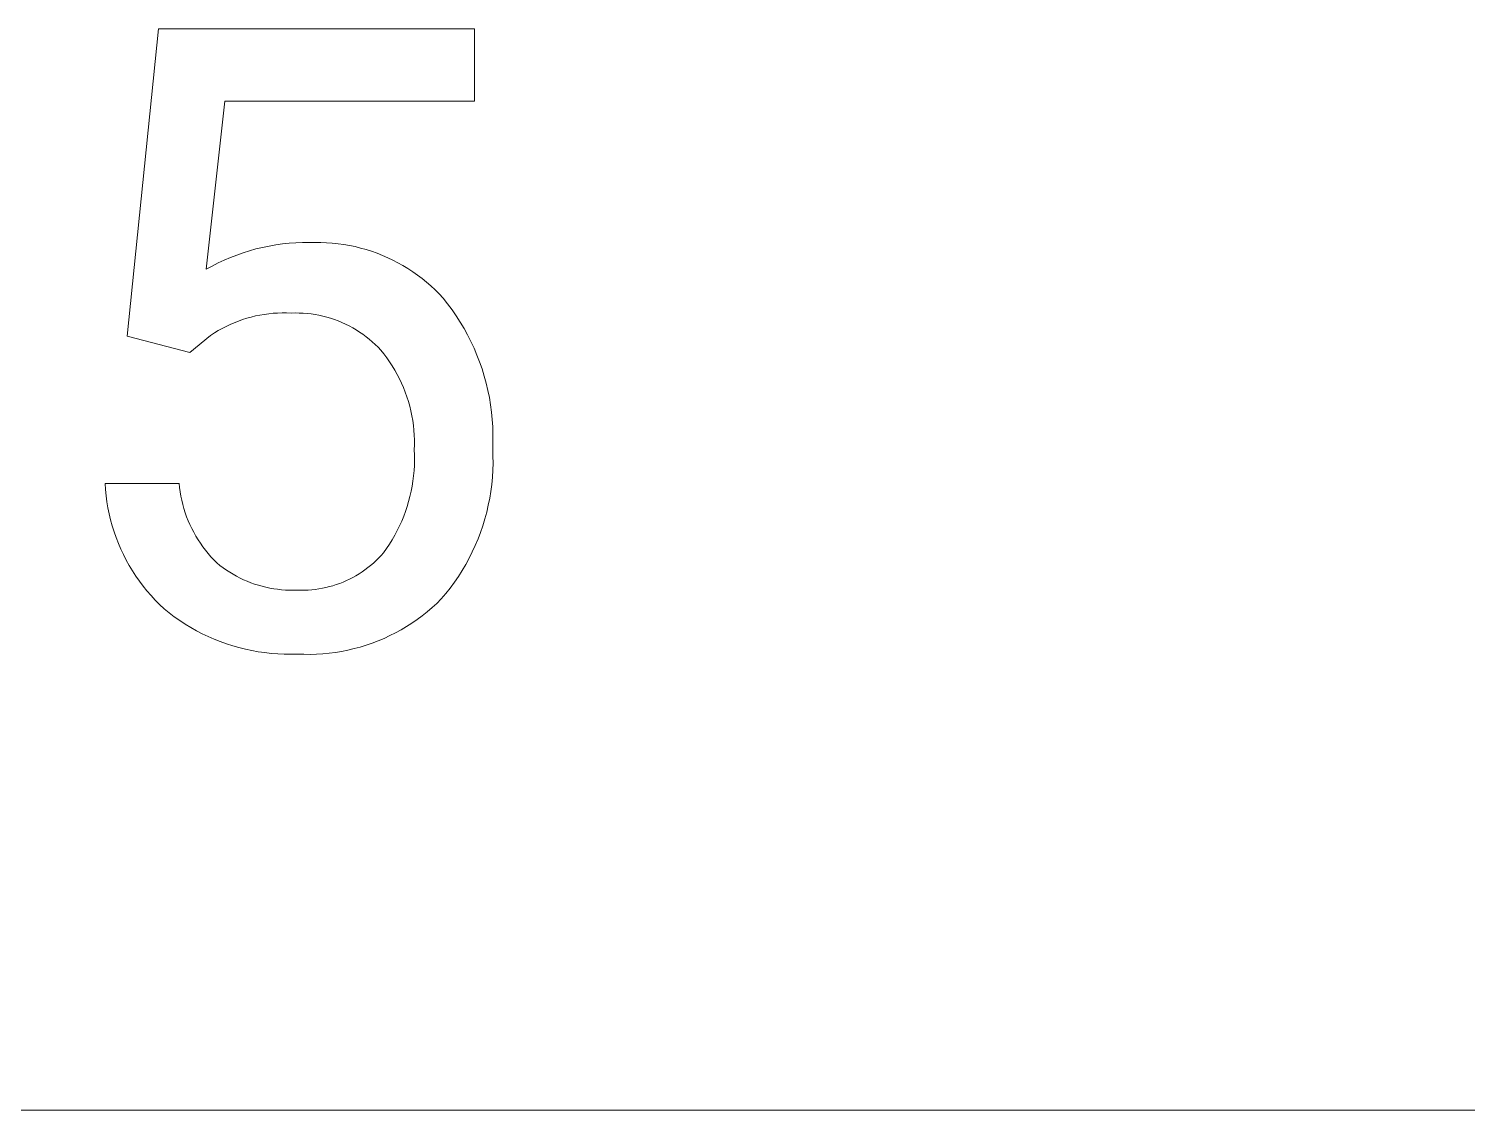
# Model space of a CAD drawing. Header units: millimetres. Extents: x -987 to 2591, y -102 to 2398.
# Drawn here: x 2091.5 to 2170.5, y 98.2 to 157.6 of the extents above; entities that cross this region are included whole.
import ezdxf

# ---------------------------------------------------------------- set-up
doc = ezdxf.new("R2010")
doc.units = ezdxf.units.MM
doc.header["$MEASUREMENT"] = 0
doc.layers.add('Domyślny', color=7, linetype='Continuous', true_color=0x000000)

msp = doc.modelspace()

# ---------------------------------------------------------------- linework, layer by layer
at = {"layer": 'Domyślny', "color": 18, "lineweight": 15, "true_color": 0x000000}
for p, q in [((2096.875, 140.71), (2098.603, 157.604)), ((2098.603, 157.604), (2115.961, 157.604)), ((2115.961, 157.604), (2115.961, 153.624)), ((2102.248, 153.624), (2101.224, 144.391)), ((2115.961, 153.624), (2102.248, 153.624)), ((2103.598, 145.409), (2103.954, 145.508)), ((2103.954, 145.508), (2104.313, 145.594)), ((2104.313, 145.594), (2104.676, 145.669)), ((2104.676, 145.669), (2105.04, 145.731)), ((2105.04, 145.731), (2105.407, 145.781)), ((2105.407, 145.781), (2105.775, 145.819)), ((2105.775, 145.819), (2106.143, 145.844)), ((2106.143, 145.844), (2106.513, 145.856)), ((2106.513, 145.856), (2106.883, 145.857)), ((2106.883, 145.857), (2107.199, 145.866)), ((2107.199, 145.866), (2107.515, 145.865)), ((2107.515, 145.865), (2107.831, 145.854)), ((2107.831, 145.854), (2108.147, 145.831)), ((2108.147, 145.831), (2108.461, 145.798)), ((2108.461, 145.798), (2108.774, 145.754)), ((2108.774, 145.754), (2109.086, 145.7)), ((2109.086, 145.7), (2109.395, 145.635)), ((2109.395, 145.635), (2109.702, 145.56)), ((2109.702, 145.56), (2110.007, 145.474)), ((2110.007, 145.474), (2110.308, 145.378)), ((2101.547, 144.571), (2101.877, 144.739)), ((2101.877, 144.739), (2102.211, 144.896)), ((2102.211, 144.896), (2102.551, 145.042)), ((2102.551, 145.042), (2102.896, 145.176)), ((2102.896, 145.176), (2103.245, 145.298)), ((2103.245, 145.298), (2103.598, 145.409)), ((2110.308, 145.378), (2110.606, 145.272)), ((2110.606, 145.272), (2110.9, 145.155)), ((2110.9, 145.155), (2111.19, 145.029)), ((2111.19, 145.029), (2111.475, 144.893)), ((2111.475, 144.893), (2111.756, 144.748)), ((2111.756, 144.748), (2112.032, 144.593)), ((2101.224, 144.391), (2101.547, 144.571)), ((2112.032, 144.593), (2112.302, 144.429)), ((2112.302, 144.429), (2112.567, 144.256)), ((2112.567, 144.256), (2112.825, 144.073)), ((2112.825, 144.073), (2113.077, 143.883)), ((2113.077, 143.883), (2113.323, 143.683)), ((2113.323, 143.683), (2113.562, 143.476)), ((2113.562, 143.476), (2113.793, 143.261)), ((2113.793, 143.261), (2114.017, 143.037)), ((2114.017, 143.037), (2114.234, 142.807)), ((2114.234, 142.807), (2114.486, 142.489)), ((2114.486, 142.489), (2114.727, 142.162)), ((2102.986, 141.548), (2102.757, 141.458)), ((2103.218, 141.63), (2102.986, 141.548)), ((2103.452, 141.703), (2103.218, 141.63)), ((2103.689, 141.769), (2103.452, 141.703)), ((2103.928, 141.827), (2103.689, 141.769)), ((2104.169, 141.876), (2103.928, 141.827)), ((2104.411, 141.917), (2104.169, 141.876)), ((2104.655, 141.949), (2104.411, 141.917)), ((2104.9, 141.973), (2104.655, 141.949)), ((2105.145, 141.989), (2104.9, 141.973)), ((2105.391, 141.996), (2105.145, 141.989)), ((2105.636, 141.995), (2105.391, 141.996)), ((2105.882, 141.985), (2105.636, 141.995)), ((2106.102, 141.991), (2105.882, 141.985)), ((2106.323, 141.989), (2106.102, 141.991)), ((2106.543, 141.98), (2106.323, 141.989)), ((2106.763, 141.962), (2106.543, 141.98)), ((2106.982, 141.938), (2106.763, 141.962)), ((2107.2, 141.905), (2106.982, 141.938)), ((2107.416, 141.865), (2107.2, 141.905)), ((2107.631, 141.818), (2107.416, 141.865)), ((2107.845, 141.763), (2107.631, 141.818)), ((2108.056, 141.701), (2107.845, 141.763)), ((2108.265, 141.631), (2108.056, 141.701)), ((2108.472, 141.554), (2108.265, 141.631)), ((2108.675, 141.47), (2108.472, 141.554)), ((2114.727, 142.162), (2114.958, 141.828)), ((2114.958, 141.828), (2115.177, 141.486)), ((2115.177, 141.486), (2115.384, 141.138)), ((2100.318, 139.828), (2096.875, 140.71)), ((2101.462, 140.758), (2100.318, 139.828)), ((2101.667, 140.893), (2101.462, 140.758)), ((2101.877, 141.021), (2101.667, 140.893)), ((2102.092, 141.141), (2101.877, 141.021)), ((2102.31, 141.254), (2102.092, 141.141)), ((2102.532, 141.36), (2102.31, 141.254)), ((2102.757, 141.458), (2102.532, 141.36)), ((2108.876, 141.379), (2108.675, 141.47)), ((2109.073, 141.28), (2108.876, 141.379)), ((2109.267, 141.175), (2109.073, 141.28)), ((2109.457, 141.064), (2109.267, 141.175)), ((2109.643, 140.946), (2109.457, 141.064)), ((2109.825, 140.821), (2109.643, 140.946)), ((2110.002, 140.69), (2109.825, 140.821)), ((2110.175, 140.553), (2110.002, 140.69)), ((2115.384, 141.138), (2115.58, 140.782)), ((2115.58, 140.782), (2115.764, 140.42)), ((2110.343, 140.41), (2110.175, 140.553)), ((2110.505, 140.261), (2110.343, 140.41)), ((2110.662, 140.107), (2110.505, 140.261)), ((2110.814, 139.947), (2110.662, 140.107)), ((2110.983, 139.739), (2110.814, 139.947)), ((2115.764, 140.42), (2115.935, 140.052)), ((2115.935, 140.052), (2116.094, 139.678)), ((2111.144, 139.524), (2110.983, 139.739)), ((2111.298, 139.305), (2111.144, 139.524)), ((2111.445, 139.08), (2111.298, 139.305)), ((2116.094, 139.678), (2116.24, 139.299)), ((2116.24, 139.299), (2116.373, 138.916)), ((2111.584, 138.85), (2111.445, 139.08)), ((2111.715, 138.616), (2111.584, 138.85)), ((2111.838, 138.377), (2111.715, 138.616)), ((2111.952, 138.135), (2111.838, 138.377)), ((2116.373, 138.916), (2116.493, 138.528)), ((2116.493, 138.528), (2116.601, 138.137)), ((2112.059, 137.889), (2111.952, 138.135)), ((2112.157, 137.639), (2112.059, 137.889)), ((2112.247, 137.386), (2112.157, 137.639)), ((2116.601, 138.137), (2116.695, 137.742)), ((2116.695, 137.742), (2116.776, 137.344)), ((2112.328, 137.13), (2112.247, 137.386)), ((2112.4, 136.872), (2112.328, 137.13)), ((2112.464, 136.611), (2112.4, 136.872)), ((2116.776, 137.344), (2116.843, 136.944)), ((2116.843, 136.944), (2116.897, 136.541)), ((2112.518, 136.348), (2112.464, 136.611)), ((2112.564, 136.084), (2112.518, 136.348)), ((2112.601, 135.818), (2112.564, 136.084)), ((2116.897, 136.541), (2116.937, 136.137)), ((2116.937, 136.137), (2116.964, 135.732)), ((2112.629, 135.551), (2112.601, 135.818)), ((2112.647, 135.284), (2112.629, 135.551)), ((2112.657, 135.016), (2112.647, 135.284)), ((2116.964, 135.732), (2116.977, 135.326)), ((2116.977, 135.326), (2116.976, 134.921)), ((2112.649, 134.479), (2112.658, 134.747)), ((2112.661, 134.192), (2112.649, 134.479)), ((2112.658, 134.747), (2112.657, 135.016)), ((2116.976, 134.921), (2116.962, 134.515)), ((2116.962, 134.515), (2116.977, 134.127)), ((2112.641, 133.332), (2112.657, 133.618)), ((2112.657, 133.618), (2112.664, 133.905)), ((2112.664, 133.905), (2112.661, 134.192)), ((2116.979, 133.739), (2116.968, 133.351)), ((2116.977, 134.127), (2116.979, 133.739)), ((2112.579, 132.761), (2112.615, 133.046)), ((2112.615, 133.046), (2112.641, 133.332)), ((2116.944, 132.964), (2116.907, 132.578)), ((2116.968, 133.351), (2116.944, 132.964)), ((2095.683, 132.294), (2095.66, 132.632)), ((2095.66, 132.632), (2099.735, 132.632)), ((2095.718, 131.956), (2095.683, 132.294)), ((2099.735, 132.632), (2099.758, 132.398)), ((2099.758, 132.398), (2099.789, 132.165)), ((2099.789, 132.165), (2099.828, 131.932)), ((2112.416, 131.916), (2112.48, 132.196)), ((2112.48, 132.196), (2112.534, 132.477)), ((2112.534, 132.477), (2112.579, 132.761)), ((2116.858, 132.193), (2116.795, 131.81)), ((2116.907, 132.578), (2116.858, 132.193)), ((2095.764, 131.62), (2095.718, 131.956)), ((2095.821, 131.286), (2095.764, 131.62)), ((2095.889, 130.953), (2095.821, 131.286)), ((2099.828, 131.932), (2099.875, 131.702)), ((2099.875, 131.702), (2099.93, 131.473)), ((2099.93, 131.473), (2099.993, 131.246)), ((2099.993, 131.246), (2100.064, 131.021)), ((2112.169, 131.091), (2112.261, 131.363)), ((2112.261, 131.363), (2112.343, 131.638)), ((2112.343, 131.638), (2112.416, 131.916)), ((2116.719, 131.43), (2116.631, 131.052)), ((2116.795, 131.81), (2116.719, 131.43)), ((2095.969, 130.623), (2095.889, 130.953)), ((2096.06, 130.296), (2095.969, 130.623)), ((2100.064, 131.021), (2100.142, 130.799)), ((2100.142, 130.799), (2100.228, 130.58)), ((2100.228, 130.58), (2100.322, 130.364)), ((2111.842, 130.295), (2111.96, 130.556)), ((2111.96, 130.556), (2112.069, 130.822)), ((2112.069, 130.822), (2112.169, 131.091)), ((2116.53, 130.677), (2116.417, 130.306)), ((2116.631, 131.052), (2116.53, 130.677)), ((2096.162, 129.973), (2096.06, 130.296)), ((2096.274, 129.653), (2096.162, 129.973)), ((2096.398, 129.336), (2096.274, 129.653)), ((2100.322, 130.364), (2100.423, 130.151)), ((2100.423, 130.151), (2100.531, 129.942)), ((2100.531, 129.942), (2100.646, 129.736)), ((2100.646, 129.736), (2100.769, 129.535)), ((2111.436, 129.535), (2111.58, 129.784)), ((2111.58, 129.784), (2111.715, 130.037)), ((2111.715, 130.037), (2111.842, 130.295)), ((2116.291, 129.94), (2116.153, 129.577)), ((2116.417, 130.306), (2116.291, 129.94)), ((2096.532, 129.025), (2096.398, 129.336)), ((2096.676, 128.718), (2096.532, 129.025)), ((2100.769, 129.535), (2100.898, 129.338)), ((2100.898, 129.338), (2101.034, 129.146)), ((2101.034, 129.146), (2101.176, 128.958)), ((2101.176, 128.958), (2101.325, 128.776)), ((2110.957, 128.82), (2111.125, 129.053)), ((2111.125, 129.053), (2111.285, 129.292)), ((2111.285, 129.292), (2111.436, 129.535)), ((2115.84, 128.867), (2115.666, 128.52)), ((2116.002, 129.219), (2115.84, 128.867)), ((2116.153, 129.577), (2116.002, 129.219)), ((2096.831, 128.416), (2096.676, 128.718)), ((2096.996, 128.119), (2096.831, 128.416)), ((2097.171, 127.828), (2096.996, 128.119)), ((2101.325, 128.776), (2101.48, 128.598)), ((2101.48, 128.598), (2101.641, 128.426)), ((2101.641, 128.426), (2101.808, 128.26)), ((2101.808, 128.26), (2101.976, 128.124)), ((2101.976, 128.124), (2102.15, 127.994)), ((2110.101, 128.002), (2110.255, 128.126)), ((2110.255, 128.126), (2110.405, 128.256)), ((2110.405, 128.256), (2110.55, 128.39)), ((2110.55, 128.39), (2110.69, 128.529)), ((2110.69, 128.529), (2110.826, 128.672)), ((2110.826, 128.672), (2110.957, 128.82)), ((2115.481, 128.179), (2115.284, 127.845)), ((2115.666, 128.52), (2115.481, 128.179)), ((2097.355, 127.543), (2097.171, 127.828)), ((2097.549, 127.265), (2097.355, 127.543)), ((2097.753, 126.993), (2097.549, 127.265)), ((2102.15, 127.994), (2102.327, 127.869)), ((2102.327, 127.869), (2102.509, 127.751)), ((2102.509, 127.751), (2102.695, 127.638)), ((2102.695, 127.638), (2102.884, 127.532)), ((2102.884, 127.532), (2103.077, 127.433)), ((2103.077, 127.433), (2103.273, 127.34)), ((2103.273, 127.34), (2103.472, 127.254)), ((2103.472, 127.254), (2103.674, 127.174)), ((2108.738, 127.21), (2108.92, 127.289)), ((2108.92, 127.289), (2109.098, 127.373)), ((2109.098, 127.373), (2109.274, 127.464)), ((2109.274, 127.464), (2109.446, 127.56)), ((2109.446, 127.56), (2109.616, 127.663)), ((2109.616, 127.663), (2109.781, 127.77)), ((2109.781, 127.77), (2109.943, 127.884)), ((2109.943, 127.884), (2110.101, 128.002)), ((2115.076, 127.517), (2114.857, 127.197)), ((2115.284, 127.845), (2115.076, 127.517)), ((2097.965, 126.729), (2097.753, 126.993)), ((2098.187, 126.471), (2097.965, 126.729)), ((2098.416, 126.222), (2098.187, 126.471)), ((2103.674, 127.174), (2103.878, 127.101)), ((2103.878, 127.101), (2104.085, 127.036)), ((2104.085, 127.036), (2104.294, 126.977)), ((2104.294, 126.977), (2104.504, 126.925)), ((2104.504, 126.925), (2104.717, 126.881)), ((2104.717, 126.881), (2104.93, 126.843)), ((2104.93, 126.843), (2105.145, 126.813)), ((2105.145, 126.813), (2105.361, 126.79)), ((2105.361, 126.79), (2105.577, 126.774)), ((2105.577, 126.774), (2105.794, 126.766)), ((2105.794, 126.766), (2106.011, 126.765)), ((2106.011, 126.765), (2106.228, 126.771)), ((2106.228, 126.771), (2106.425, 126.765)), ((2106.425, 126.765), (2106.623, 126.766)), ((2106.623, 126.766), (2106.82, 126.774)), ((2106.82, 126.774), (2107.017, 126.788)), ((2107.017, 126.788), (2107.214, 126.809)), ((2107.214, 126.809), (2107.41, 126.836)), ((2107.41, 126.836), (2107.604, 126.87)), ((2107.604, 126.87), (2107.798, 126.911)), ((2107.798, 126.911), (2107.99, 126.958)), ((2107.99, 126.958), (2108.18, 127.012)), ((2108.18, 127.012), (2108.368, 127.072)), ((2108.368, 127.072), (2108.554, 127.138)), ((2108.554, 127.138), (2108.738, 127.21)), ((2114.388, 126.579), (2114.138, 126.282)), ((2114.628, 126.884), (2114.388, 126.579)), ((2114.857, 127.197), (2114.628, 126.884)), ((2098.654, 125.98), (2098.416, 126.222)), ((2098.901, 125.746), (2098.654, 125.98)), ((2099.18, 125.52), (2098.901, 125.746)), ((2113.63, 125.804), (2113.364, 125.578)), ((2113.888, 126.039), (2113.63, 125.804)), ((2114.138, 126.282), (2113.888, 126.039)), ((2099.468, 125.303), (2099.18, 125.52)), ((2099.762, 125.097), (2099.468, 125.303)), ((2100.063, 124.9), (2099.762, 125.097)), ((2100.371, 124.713), (2100.063, 124.9)), ((2112.521, 124.956), (2112.227, 124.768)), ((2112.809, 125.154), (2112.521, 124.956)), ((2113.09, 125.362), (2112.809, 125.154)), ((2113.364, 125.578), (2113.09, 125.362)), ((2100.685, 124.537), (2100.371, 124.713)), ((2101.004, 124.371), (2100.685, 124.537)), ((2101.329, 124.216), (2101.004, 124.371)), ((2101.659, 124.072), (2101.329, 124.216)), ((2110.992, 124.119), (2110.67, 123.984)), ((2111.309, 124.266), (2110.992, 124.119)), ((2111.621, 124.423), (2111.309, 124.266)), ((2111.927, 124.591), (2111.621, 124.423)), ((2112.227, 124.768), (2111.927, 124.591)), ((2101.993, 123.939), (2101.659, 124.072)), ((2102.332, 123.818), (2101.993, 123.939)), ((2102.674, 123.708), (2102.332, 123.818)), ((2103.021, 123.609), (2102.674, 123.708)), ((2103.37, 123.522), (2103.021, 123.609)), ((2103.722, 123.447), (2103.37, 123.522)), ((2104.076, 123.384), (2103.722, 123.447)), ((2104.432, 123.333), (2104.076, 123.384)), ((2104.79, 123.293), (2104.432, 123.333)), ((2105.149, 123.266), (2104.79, 123.293)), ((2107.97, 123.303), (2107.623, 123.27)), ((2108.317, 123.348), (2107.97, 123.303)), ((2108.661, 123.404), (2108.317, 123.348)), ((2109.004, 123.472), (2108.661, 123.404)), ((2109.343, 123.552), (2109.004, 123.472)), ((2109.68, 123.643), (2109.343, 123.552)), ((2110.014, 123.745), (2109.68, 123.643)), ((2110.344, 123.859), (2110.014, 123.745)), ((2110.67, 123.984), (2110.344, 123.859)), ((2105.508, 123.251), (2105.149, 123.266)), ((2105.868, 123.248), (2105.508, 123.251)), ((2106.228, 123.256), (2105.868, 123.248)), ((2106.576, 123.242), (2106.228, 123.256)), ((2106.925, 123.24), (2106.576, 123.242)), ((2107.274, 123.249), (2106.925, 123.24)), ((2107.623, 123.27), (2107.274, 123.249)), ((1238.645, 98.197), (2590.685, 98.197))]:
    msp.add_line(p, q, dxfattribs=at)

doc.saveas('drawing.dxf')
